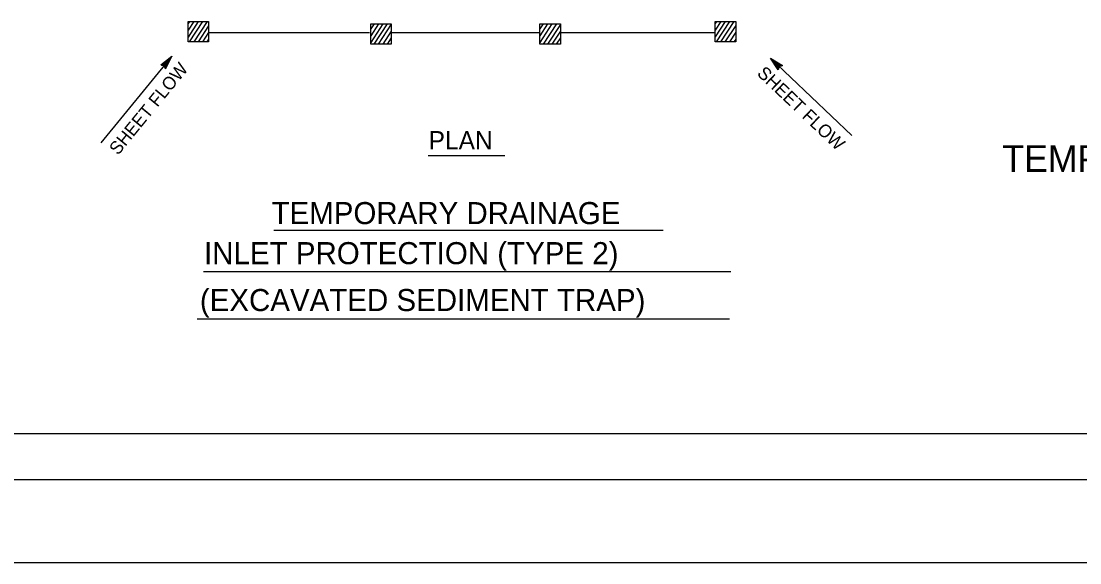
# Model space of a CAD drawing. Extents: x -894 to 866, y -476 to 714.
# Drawn here: x -177 to 400, y -476 to -182 of the extents above; entities that cross this region are included whole.
import ezdxf

# ---------------------------------------------------------------- set-up
doc = ezdxf.new("R2010")
doc.units = 0
for name, color, linetype in [('1 Control', 7, 'Continuous'), ('10 Sheet Format', 7, 'Continuous'), ('57 Undefined', 7, 'Continuous'), ('60 Nongeo Data', 7, 'Continuous')]:
    doc.layers.add(name, color=color, linetype=linetype)

msp = doc.modelspace()

# ---------------------------------------------------------------- linework, layer by layer
at = {"layer": '1 Control'}
for p, q in [((-80.23, -181.98), (-85.76, -190.48)), ((-82.62, -181.98), (-85.76, -186.81)), ((-85, -181.98), (-85.76, -183.14)), ((-77.85, -181.98), (-85.11, -193.16)), ((-75.47, -181.98), (-82.72, -193.16)), ((-74.58, -184.29), (-80.34, -193.16)), ((20.27, -183.25), (13.67, -193.42)), ((17.88, -183.25), (13.67, -189.74)), ((15.5, -183.25), (13.67, -186.07)), ((22.65, -183.25), (15.39, -194.43)), ((24.84, -183.55), (17.78, -194.43)), ((112.32, -183.25), (105.71, -193.43)), ((109.93, -183.25), (105.71, -189.76)), ((107.55, -183.25), (105.71, -186.09)), ((114.7, -183.25), (107.45, -194.43)), ((116.88, -183.57), (109.83, -194.43)), ((206.6, -181.98), (201.14, -190.38)), ((204.21, -181.98), (201.14, -186.71)), ((201.83, -181.98), (201.14, -183.04)), ((208.98, -181.98), (201.72, -193.16)), ((211.37, -181.98), (204.11, -193.16)), ((212.31, -184.19), (206.49, -193.16)), ((-74.58, -187.96), (-77.96, -193.16)), ((24.84, -187.23), (20.16, -194.43)), ((116.88, -187.24), (112.21, -194.43)), ((212.31, -187.86), (208.88, -193.16)), ((-74.58, -191.64), (-75.57, -193.16)), ((24.84, -190.9), (22.55, -194.43)), ((116.88, -190.92), (114.6, -194.43)), ((212.31, -191.54), (211.26, -193.16)), ((-94.62, -200.88), (-94.62, -200.88)), ((-100.67, -205.62), (-100.67, -205.62)), ((231.22, -201.98), (231.22, -201.98)), ((237.8, -205.93), (237.8, -205.93)), ((-98.09, -207.74), (-98.09, -207.74)), ((235.51, -208.35), (235.51, -208.35))]:
    msp.add_line(p, q, dxfattribs=at)
for points in [[(-85.76, -181.98), (-74.58, -181.98), (-74.58, -193.16), (-85.76, -193.16)], [(13.67, -183.25), (24.84, -183.25), (24.84, -194.43), (13.67, -194.43)], [(105.71, -183.25), (116.88, -183.25), (116.88, -194.43), (105.71, -194.43)], [(201.14, -181.98), (212.31, -181.98), (212.31, -193.16), (201.14, -193.16)], [(-100.67, -205.62), (-94.62, -200.88), (-98.09, -207.74), (-98.26, -207.25), (-95.72, -202.23), (-100.16, -205.7), (-99.65, -205.77), (-96.81, -203.55), (-98.44, -206.76), (-98.61, -206.27), (-97.91, -204.89), (-99.14, -205.85), (-98.74, -205.91), (-98.09, -207.74), (-98.74, -205.91)], [(235.51, -208.35), (231.22, -201.98), (237.8, -205.93), (237.31, -206.07), (232.48, -203.17), (235.62, -207.85), (235.73, -207.35), (233.72, -204.36), (236.81, -206.21), (236.31, -206.35), (234.97, -205.55), (235.85, -206.84), (235.93, -206.45), (237.8, -205.93), (235.93, -206.45)]]:
    msp.add_lwpolyline(points, close=True, dxfattribs=at)
at = {"layer": '10 Sheet Format'}
for p, q in [((-813.45, -406.04), (811.55, -406.04)), ((-863.46, -431.04), (836.55, -431.04))]:
    msp.add_line(p, q, dxfattribs=at)
for points in [[(-894.04, 713.56), (865.96, 713.56), (865.96, -476.44), (-894.04, -476.44)], [(-863.46, -431.04), (836.55, -431.04), (836.55, 668.96), (-863.46, 668.96)]]:
    msp.add_lwpolyline(points, close=True, dxfattribs=at)
at = {"layer": '57 Undefined'}
for p, q in [((-94.62, -200.88), (-133.26, -248.05)), ((275.44, -243.96), (231.22, -201.98)), ((44.94, -254.98), (86.63, -254.98)), ((-39.15, -295.58), (172.85, -295.58)), ((-77.31, -317.91), (209.59, -317.91)), ((-80.84, -343.68), (208.89, -343.68))]:
    msp.add_line(p, q, dxfattribs=at)
at = {"layer": '60 Nongeo Data'}
for points in [[(12.89, -188.19), (-74.06, -188.19)], [(105.35, -188.19), (24.77, -188.19)], [(200.79, -188.19), (116.38, -188.19)]]:
    msp.add_lwpolyline(points, dxfattribs=at)

# ---------------------------------------------------------------- texts
at = {"layer": '10 Sheet Format'}
msp.add_text('TEMPORARY WATER POLLUTION', height=14.5, dxfattribs=at).set_placement((357.45, -263.79))
at = {"layer": '57 Undefined'}
for rotation, p in [(50.67345, (-123.92, -255.13)), (316.4904, (223.47, -210.78))]:
    msp.add_text('SHEET FLOW', height=7, rotation=rotation, dxfattribs=at).set_placement(p)
for s, height, p in [('PLAN', 10, (45.12, -251.63)), ('TEMPORARY DRAINAGE', 12, (-40.35, -292.22)), ('INLET PROTECTION (TYPE 2)', 12, (-77.06, -314.01)), ('(EXCAVATED SEDIMENT TRAP)', 12, (-79.35, -339.52))]:
    msp.add_text(s, height=height, dxfattribs=at).set_placement(p)

doc.saveas('drawing.dxf')
